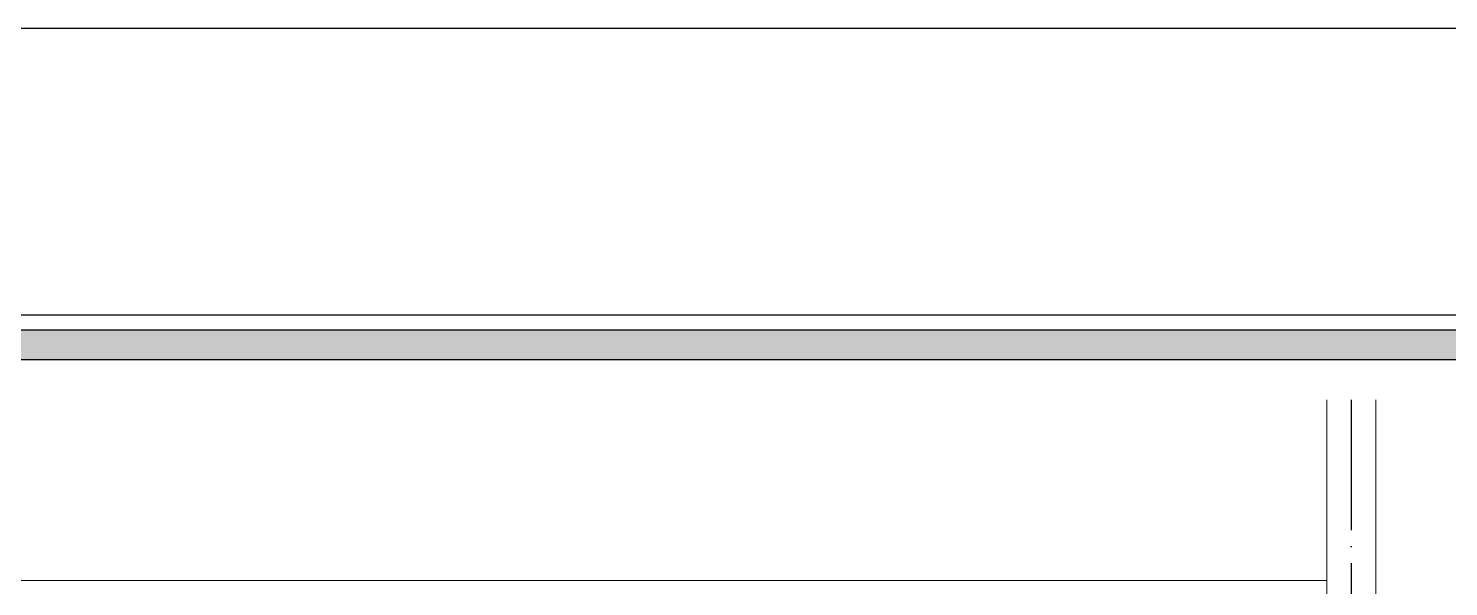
# Model space of a CAD drawing. Header units: millimetres. Extents: x 56222 to 3066687, y -650199 to -121287.
# Drawn here: x 141434.1 to 141695.7, y -176177 to -176074 of the extents above; entities that cross this region are included whole.
import ezdxf

# ---------------------------------------------------------------- set-up
doc = ezdxf.new("R2010")
doc.units = ezdxf.units.MM
doc.header["$MEASUREMENT"] = 0
doc.linetypes.add('ACAD_ISO04W100', pattern=[30, 24, -3, 0, -3])
for name, color, linetype, lineweight in [('GROUND FLOOR', 7, 'Continuous', 9), ('NAME PLATE', 7, 'Continuous', 25), ('X_PLOT', 1, 'Continuous', 9), ('XX~SLAB ( BEAM )~ ( DIM )', 7, 'Continuous', 9)]:
    doc.layers.add(name, color=color, linetype=linetype, lineweight=lineweight)

# ---------------------------------------------------------------- blocks, each defined once
blk = doc.blocks.new('LAYOUT FILE')
at = {"layer": 'NAME PLATE', "true_color": 0xd39e00}
h = blk.add_hatch(color=42, dxfattribs=at)
h.paths.add_polyline_path([(3346889.83, -513806.18), (3346889.83, -514260.7), (3347535.56, -514260.7), (3347535.56, -513806.18)])
h.paths.add_polyline_path([(3346894.36, -513810.71), (3347531.03, -513810.71), (3347531.03, -514256.17), (3346894.36, -514256.17)], flags=16)
at = {"layer": 'NAME PLATE', "color": 42, "true_color": 0xd39e00}
for points in [[(3346887.56, -513803.91), (3347537.83, -513803.91), (3347537.83, -514262.96), (3346887.56, -514262.96)], [(3346889.83, -513806.18), (3347535.56, -513806.18), (3347535.56, -514260.7), (3346889.83, -514260.7)], [(3346894.36, -513810.71), (3347531.03, -513810.71), (3347531.03, -514256.17), (3346894.36, -514256.17)]]:
    blk.add_lwpolyline(points, close=True, dxfattribs=at)

msp = doc.modelspace()

# ---------------------------------------------------------------- linework, layer by layer
at = {"layer": 'GROUND FLOOR'}
for p, q in [((141673.3062, -176142.5567), (141673.3062, -176663.4895)), ((141673.3062, -176142.5567), (141673.3062, -176239.6056)), ((141682.3062, -176142.5567), (141682.3062, -176663.4895)), ((141173.0562, -176175.8556), (141673.3062, -176175.8556))]:
    msp.add_line(p, q, dxfattribs=at)
at = {"layer": 'GROUND FLOOR', "color": 1, "linetype": 'ACAD_ISO04W100'}
msp.add_line((141677.8062, -176142.5567), (141677.8062, -176526.1056), dxfattribs=at)
at = {"layer": 'X_PLOT', "linetype": 'ACAD_ISO04W100', "lineweight": 30}
msp.add_line((141677.8062, -176142.5567), (141677.8062, -176663.4895), dxfattribs=at)
at = {"layer": 'XX~SLAB ( BEAM )~ ( DIM )', "color": 3, "lineweight": 30}
msp.add_lwpolyline([(142840.5563, -176074.0129), (140057.6713, -176074.0129), (140057.6713, -176727.0703), (142840.5563, -176727.0703)], close=True, dxfattribs=at)

# ---------------------------------------------------------------- block references
at = {"layer": 'NAME PLATE', "lineweight": 0, "xscale": 1.209046105522275, "yscale": 1.209046105522275, "zscale": 1.209046105522275}
msp.add_blockref('LAYOUT FILE', (-3905460.7493, 445085.7438, 0.1256), dxfattribs=at)

doc.saveas('drawing.dxf')
